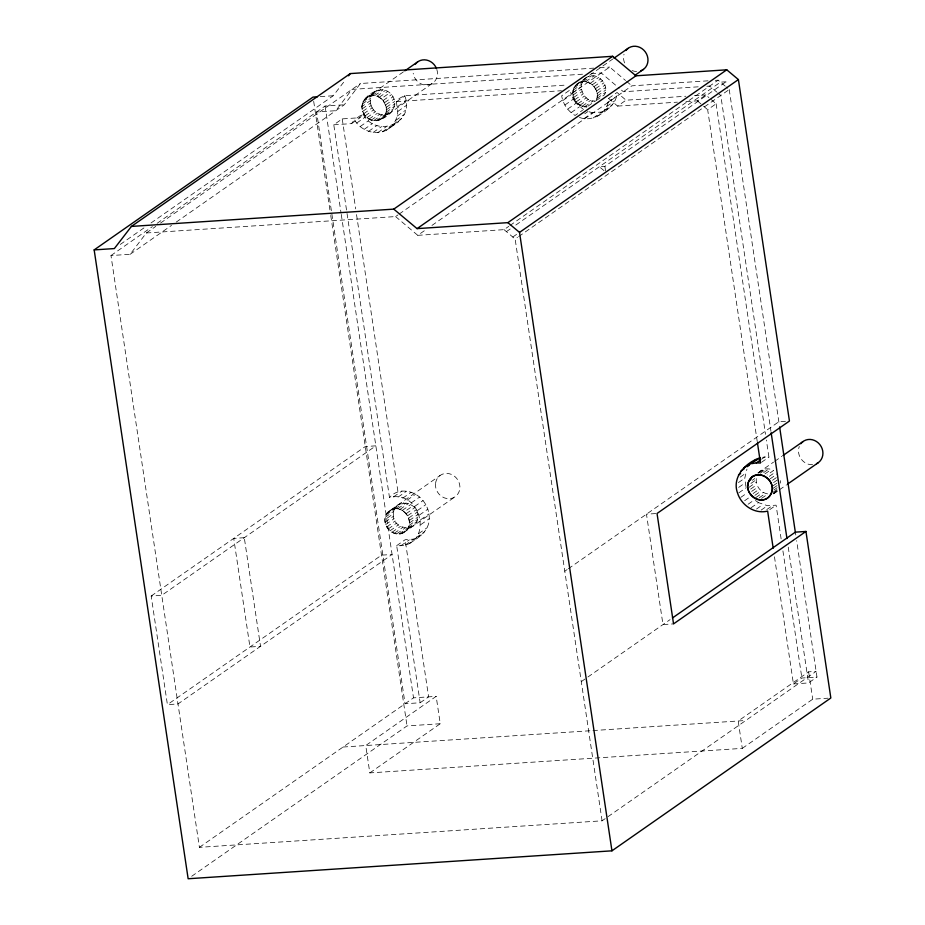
<?xml version="1.0" encoding="UTF-8"?>
<svg xmlns="http://www.w3.org/2000/svg" width="925" height="925" viewBox="0 0 925 925"><rect width="100%" height="100%" fill="white"/><g stroke="black" fill="none" stroke-linecap="round" stroke-linejoin="round"><path stroke-width="0.69" stroke-dasharray="4.62 3.47" d="M361.929 106.491C362.889 97.09 374.186 89.632 383.1 89.737C389.841 90.685 395.079 97.183 394.802 103.947C393.842 113.347 382.545 120.805 373.631 120.701C366.89 119.753 361.652 113.255 361.929 106.491L370.382 100.582L372.717 93.911L376.221 90.916M380.499 119.522C395.345 111.405 378.811 87.274 365.861 98.119M404.699 95.691C415.799 123.164 375.955 139.074 362.889 113.798L354.437 119.707C361.132 131.928 379.123 137.178 390.177 127.638C394.836 123.545 397.484 117.579 397.808 111.428C396.941 101.819 393.391 100.767 404.699 95.691L567.013 85.007M388.882 511.294C400.733 501.304 417.14 521.561 405.439 531.389C393.587 541.379 377.18 521.11 388.882 511.294L440.022 475.531M393.403 513.757C393.888 497.002 419.765 501.836 417.822 517.121C417.337 533.875 391.46 529.031 393.403 513.757L384.95 519.653M596.463 99.888A13.031 11.817 55.1 0 0 587.421 82.14A13.031 11.817 55.1 0 0 572.829 92.87A13.031 11.817 55.1 0 0 586.947 106.895C575.593 107.948 567.823 91.864 576.784 84.221L612.766 59.038M587.999 106.155L595.388 100.987C582.981 102.282 575.616 83.227 587.144 77.018C597.504 71.479 609.714 84.522 604.603 94.72L596.151 100.617C601.863 89.517 586.751 75.781 576.784 84.221M579.478 117.452C592.647 122.516 608.315 112.596 608.604 98.374L617.056 92.465L626.017 100.189L685.876 96.246M597.388 116.273C606.28 110.954 616.836 104.086 617.056 92.465M745.897 486.515L744.764 478.167L746.938 469.125M761.587 498.378L767.923 493.95C760.327 492.921 754.742 484.781 756.546 477.323L752.326 480.283M582.507 74.208L351.974 89.401L335.787 110.699L316.616 111.96L405.058 703.752L420.158 702.757L396.675 545.634C434.103 548.305 423.095 488.643 389.494 497.581L333.786 124.794L342.227 118.886L359.964 117.718L362.889 113.798M409.498 543.333C418.921 537.876 429.073 530.823 429.281 518.694C429.443 512.138 427.13 505.686 423.037 500.575C415.152 490.574 398.559 486.781 389.494 497.581M333.786 124.794L351.512 123.626L354.437 119.707M369.827 772.907L440.254 723.732L436.161 696.363L365.733 745.538L369.827 772.907L742.289 748.371L738.196 720.991L808.623 671.827L816.174 671.33L602.082 820.81L199.418 847.335L110.977 255.543L130.148 254.282L146.323 232.984L155.793 226.382M176.282 222.069L344.239 104.791L360.426 83.504L593.838 68.126M151.029 222.96L333.231 95.749L345.175 80.232M758.558 473.057C761.969 468.466 768.779 467.611 773.566 470.49L767.23 474.918M773.543 493.684L778.307 489.788L773.022 493.464M120.262 244.443L143.93 227.92M110.977 255.543L152.371 226.637M157.1 223.33L325.068 106.051L344.239 104.791M160.522 223.075L360.426 83.504M130.148 254.282L171.541 225.376M366.462 97.634L403.658 71.676M364.265 99.807L372.717 93.911M369.931 95.946L378.383 90.049M363.051 101.819L371.503 95.922M372.255 95.552L380.707 89.644M362.253 104.074L370.705 98.177M374.648 95.633L383.1 89.737M377.018 96.2L385.471 90.303M362.057 108.965L370.509 103.068L370.382 100.582M379.285 97.229L387.737 91.332M362.658 111.405L371.11 105.508L370.509 103.068M381.343 98.686A13.031 11.817 55.1 0 1 379.088 120.146A13.031 11.817 55.1 0 1 361.987 105.67A13.031 11.817 55.1 0 1 381.343 98.686L389.795 92.777M363.698 113.729L372.151 107.832L371.11 105.508M383.135 100.501L391.587 94.593M351.512 123.626L359.964 117.718M365.144 115.845L373.596 109.936C377.585 115.035 385.76 116.723 390.87 112.318M384.58 102.606L393.033 96.709M356.715 123.037L365.167 117.128M366.936 117.648L375.388 111.752M385.621 104.93L394.073 99.021M368.994 119.105L377.446 113.197M386.222 107.369L394.674 101.473M360.172 126.54L368.624 120.643M396.374 101.889L404.826 95.98M371.26 120.134L379.712 114.226M386.349 109.844L394.802 103.947M373.631 120.701L382.083 114.804M386.014 112.26L394.466 106.363M376.024 120.782L384.476 114.885M385.228 114.515L393.68 108.618M364.172 129.35L372.625 123.453M397.542 106.629L405.994 100.721M378.348 120.389L392.466 110.63M381.817 118.701L432.946 82.996M368.555 131.35L377.007 125.442M397.808 111.428L406.26 105.519M373.157 132.448L381.609 126.552M397.16 116.099L405.613 110.202M377.793 132.61L386.245 126.713M395.623 120.47L404.075 114.573M382.291 131.847L390.743 125.939M393.275 124.366L401.716 118.469M386.465 130.159L394.917 124.262M390.177 127.638L398.629 121.742M575.177 85.909L589.306 76.151M573.962 87.921L582.415 82.024M583.166 81.654L591.618 75.757M573.176 90.176L581.628 84.279M585.56 81.747L594.012 75.838M572.841 92.593L581.293 86.696M146.323 232.984L395.588 216.566L397.958 214.912M399.137 214.08L609.691 67.074L625.52 80.487M562.816 100.559L571.268 94.651L570.101 89.91L561.66 95.818C562.967 103.947 567.996 111.289 575.096 115.452L582.484 110.295M572.98 95.067L581.432 89.17M590.196 83.343L598.648 77.434M573.581 97.518L582.033 91.61M592.266 84.788L600.718 78.891M564.84 105.057L573.28 99.148L571.268 94.651M574.622 99.842L583.074 93.934M594.047 86.603L602.499 80.695M576.067 101.947L584.507 96.038M595.492 88.707L603.944 82.811M567.626 109.138L576.078 103.242L583.548 109.555M577.847 103.762L586.3 97.853M596.532 91.032L604.985 85.135M579.917 105.207L588.369 99.31M597.134 93.471L605.586 87.574M571.095 112.653L579.547 106.745M582.172 106.236L590.624 100.339M597.272 95.957L605.725 90.049M584.554 106.803L593.006 100.906M596.937 98.362L605.389 92.465M584.762 113.763L587.93 111.543M584.08 118.55L592.52 112.653L601.655 112.052L609.552 107.843M608.072 102.201L616.524 96.304M395.588 216.566L417.765 235.332L424.864 230.371M431.952 225.423L631.856 85.84L708.076 80.822M606.546 106.572L614.998 100.675M593.202 117.949L601.655 112.052M604.187 110.468L612.639 104.571M608.604 98.374L617.565 106.098L626.017 100.189M417.765 235.332L504.044 229.643L508.773 226.347M509.964 225.515L718.135 80.163L725.2 86.129M506.403 231.643L511.109 228.359M515.815 225.064L720.494 82.152L726.009 81.793L726.356 84.094M685.98 101.588L697.381 100.837L705.833 94.94L708.908 97.599M604.881 166.373L605.736 172.131L599.365 166.731L604.881 166.373L726.009 81.793M512.774 237.031L517.48 233.748M602.082 820.81L515.132 239.032L517.491 237.378M518.682 236.557L729.224 89.54L726.206 86.985M757.263 441.653L707.66 109.693L716.112 103.797L709.938 98.478M151.18 596.024L365.283 446.544L375.851 445.838L161.759 595.33L151.18 596.024L167.413 704.653L177.993 703.948L392.084 554.468L381.516 555.162L167.413 704.653M393.507 496.887L401.959 490.99M398.143 497.06L406.595 491.163M402.745 498.159L411.197 492.262M387.286 512.982L395.738 507.073M392.952 509.12L401.404 503.223M386.072 514.994L394.524 509.085M407.127 500.159L415.579 494.251M395.276 508.715L403.728 502.818M385.286 517.248L393.738 511.34M397.669 508.808L406.121 502.911M400.039 509.374L408.492 503.478M411.128 502.957L419.58 497.06M385.089 522.139L393.53 516.231M402.306 510.403L410.758 504.507M385.679 524.579L394.131 518.682M404.364 511.849A13.031 11.817 55.1 0 1 402.109 533.32A13.031 11.817 55.1 0 1 385.008 518.844A13.031 11.817 55.1 0 1 404.364 511.849L412.816 505.952M414.585 506.472L423.037 500.575M386.719 526.903L395.172 521.006M406.156 513.664L414.608 507.767M388.165 529.007L396.617 523.111M407.601 515.78L416.053 509.872M417.383 510.554L425.835 504.657M389.957 530.823L398.409 524.926M408.642 518.092L417.094 512.196M392.015 532.268L400.467 526.371M409.243 520.544L417.695 514.647M419.407 515.063L427.847 509.155M394.281 533.297L402.733 527.4M409.382 523.018L417.822 517.121M396.652 533.875L405.104 527.967M409.047 525.435L417.499 519.538M399.045 533.956L407.497 528.059M408.249 527.689L416.701 521.793M420.563 519.792L429.015 513.895M401.369 533.563L415.487 523.793M403.531 532.696L455.366 496.586M420.829 524.602L429.281 518.694M396.675 545.634L405.127 539.738L413.764 539.113L421.65 534.904M400.814 545.785L409.266 539.888M418.655 533.644L427.096 527.736M405.312 545.022L413.764 539.113M416.296 537.541L424.748 531.632M564.77 571.211L567.141 569.569M568.332 568.736L778.873 421.731L785.475 421.291M199.418 847.335L413.51 697.855L436.161 696.363M761.61 459.182L764.778 456.973L768.918 457.123L766.362 440.034M740.127 477.173L745.411 473.496M761.518 462.292L768.918 457.123M420.158 702.757L428.61 696.86L405.127 539.738M738.428 482.584L744.764 478.167M757.841 473.022L762.061 470.073M758.222 472.825L773.554 462.118M774.734 461.297L781.798 456.36M758.939 472.895L764.223 469.206M738.693 487.394L745.03 482.966M760.2 473.23L766.548 468.802M763.657 472.583L768.929 468.894M750.927 483.428L756.211 479.74M764.975 473.889L771.311 469.461M738.798 492.863L746.186 487.706M191.695 876.276L407.035 725.917L440.254 723.732M748.949 487.382L756.349 482.214M750.614 489.094L756.951 484.665M769.299 476.363L775.636 471.935M740.809 497.361L747.146 492.944M751.655 491.406L757.991 486.989M770.028 478.919L777.428 473.75M753.1 493.522L759.437 489.094M772.525 480.283L777.809 476.595M744.66 500.714L749.944 497.026M754.881 495.337L761.217 490.909M773.566 482.607L777.798 479.659M755.887 497.523L763.287 492.354M773.115 485.787L777.335 482.838M748.128 504.229L753.413 500.541M759.205 497.812L765.553 493.383M773.242 488.261L777.474 485.313M773.971 489.938L777.139 487.729M773.184 492.192L779.521 487.776M751.065 507.767L758.465 502.61L767.449 505.697L776.098 505.177L781.209 539.472M773.566 493.881L778.283 490.585M779.463 489.764L786.539 484.827M756.511 509.028L762.847 504.599M761.113 510.126L767.449 505.697M766.802 509.559L772.086 505.871M769.762 509.606L776.098 505.177M581.282 681.621L670.058 619.634M774.468 556.792L793.43 683.933L801.882 678.037L816.972 677.042L796.645 540.663M793.43 683.933L808.531 682.939L816.972 677.042M742.289 748.371L812.717 699.196L828.048 698.19M774.792 492.771L776.711 491.476M762.524 457.355L764.778 456.973M599.608 67.745L609.691 67.074M591.156 73.642L601.238 72.983L619.183 88.176M320.258 96.605L333.231 95.749M715.268 80.348L718.135 80.163M396.247 101.6L561.429 90.719M698.19 86.823L623.404 91.748L620.236 89.066M706.816 86.256L709.695 86.06L716.748 92.037M694.421 95.691L705.833 94.94M617.565 106.098L677.424 102.155M655.721 513.572L646.471 514.173L662.971 624.583L673.539 623.889M343.083 747.03L591.514 730.657M592.948 730.565L745.747 720.494M589.075 111.821L592.52 112.653M755.459 500.506L758.465 502.61M717.754 92.882L720.772 95.448L770.953 431.362M626.583 81.377L631.856 85.84M504.044 229.643L515.132 239.032M697.381 100.837L702.514 105.265M703.543 106.155L707.66 109.693M573.28 99.148L576.078 103.242M372.151 107.832L373.596 109.936M729.224 89.54L779.405 425.465M795.373 532.141L795.801 534.985M808.623 671.827L812.717 699.196M788.239 547.149L808.531 682.939M716.112 103.797L765.507 434.334M782.92 550.895L801.882 678.037M342.227 118.886L355.686 208.877M356.53 214.588L397.947 491.684M325.068 106.051L341.071 213.132M341.267 214.438L413.51 697.855M313.691 101.357L330.537 214.033M330.745 215.467L407.035 725.917M780.503 480.63L780.642 483.104M436.843 69.479A13.031 11.817 55.1 0 1 428.206 84.961A13.031 11.817 55.1 0 1 413.197 73.26M636.597 71.502A13.031 11.817 55.1 0 1 631.359 70.196M624.583 62.9A13.031 11.817 55.1 0 1 624.017 54.251M812.578 464.685A13.031 11.817 55.1 0 1 799.293 446.451M244.292 537.702L233.724 538.396L249.958 647.014L260.526 646.321L244.292 537.702M435.536 483.555A13.031 11.817 55.1 0 0 452.637 498.043A13.031 11.817 55.1 0 0 454.903 476.572A13.031 11.817 55.1 0 0 435.536 483.555"/><path stroke-width="1.39" d="M743.943 467.853L760.281 457.748C745.573 462.408 731.351 477.323 737.734 493.603C741.746 505.593 755.031 514.381 767.646 511.086L773.184 548.224M748.892 480.977C741.781 494.285 764.004 508.207 771.068 493.672C778.168 480.364 755.956 466.443 748.892 480.977L750.996 479.497M805.941 531.447L673.539 623.889L657.039 513.479L789.441 421.037L738.404 79.573L726.761 69.814L635.949 75.804L612.651 56.298L350.297 73.584L131.419 226.417L114.353 248.571L94.165 249.9L188.145 878.75L611.945 850.827L830.835 698.005L805.941 531.447L795.373 532.141L672.429 617.981M348.598 75.804L350.297 73.584M750.846 463.587L756.095 459.424M94.165 249.9L313.055 97.079L317.379 96.79M404.826 70.855L417.603 61.929M131.419 226.417L393.772 209.131L612.651 56.298M613.946 58.217L628.087 48.343M635.186 75.156L643.43 69.398M393.772 209.131L417.059 228.625L635.949 75.804M417.059 228.625L507.871 222.648L726.761 69.814M611.945 850.827L519.526 232.395L738.404 79.573M740.844 471.126L744.012 468.917M747.18 466.697L749.296 465.229M738.485 475.022L740.601 473.542M751.828 463.645L756.326 462.87L760.547 459.922M751.701 477.277L753.806 475.797M782.978 455.528L803.027 441.537M787.718 484.006L818.371 462.592M756.326 462.87L760.466 463.02L757.482 443.075M507.871 222.648L519.526 232.395M779.613 426.887L795.407 532.673M771.161 432.796L786.967 538.57M415.406 64.102A13.031 11.817 55.1 0 1 436.461 68.427M625.89 50.505A13.031 11.817 55.1 0 1 645.28 51.869A13.031 11.817 55.1 0 1 640.713 70.855M800.819 443.711A13.031 11.817 55.1 0 1 819.874 444.613A13.031 11.817 55.1 0 1 816.602 463.656M747.839 484.966A13.031 11.817 55.1 0 0 764.952 499.454A13.031 11.817 55.1 0 0 767.207 477.982A13.031 11.817 55.1 0 0 747.839 484.966"/></g></svg>
